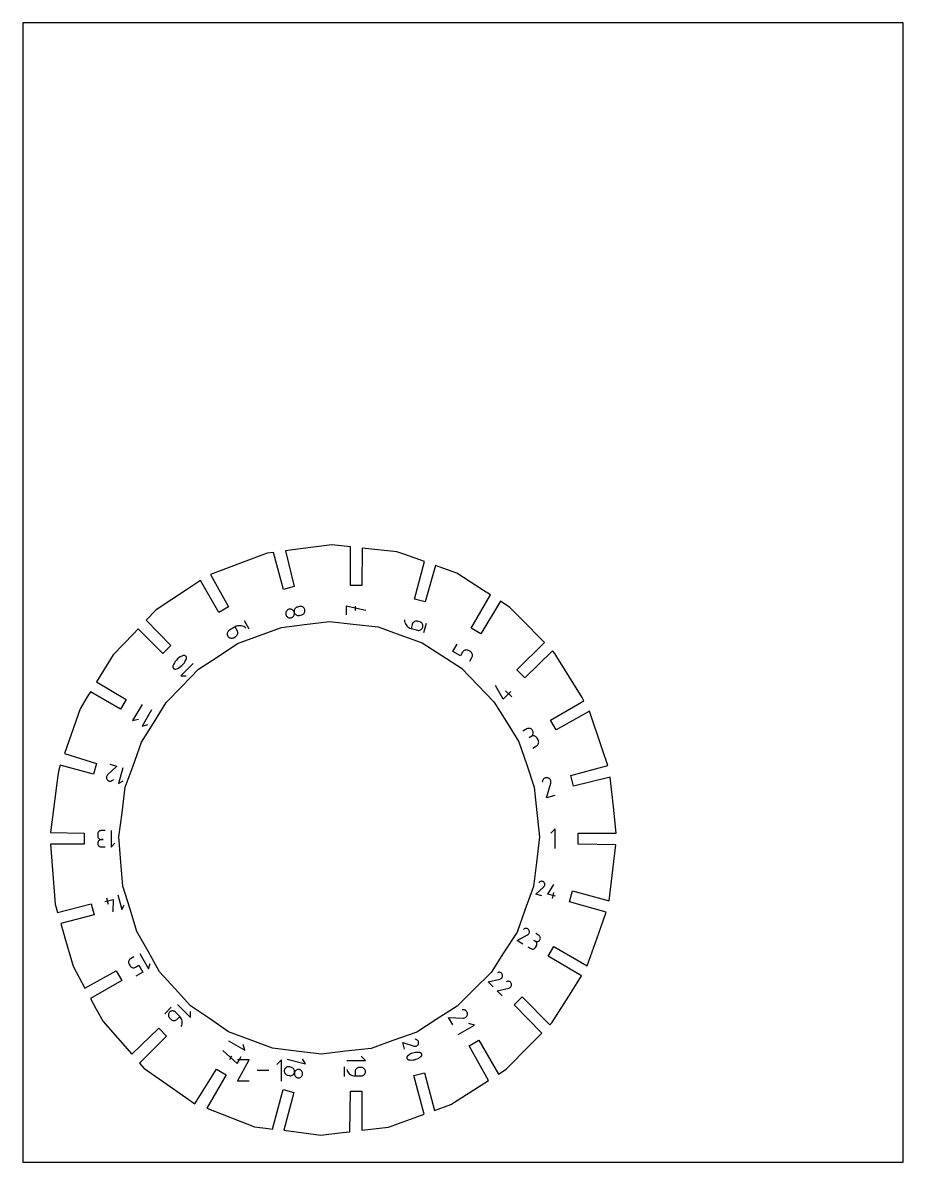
# Model space of a CAD drawing. Extents: x 0 to 216, y 0 to 279.
import ezdxf

# ---------------------------------------------------------------- set-up
doc = ezdxf.new("R2010")
doc.units = 0

msp = doc.modelspace()

# ---------------------------------------------------------------- linework, layer by layer
at = {"layer": 'annotation', "color": 1}
for p, q in [((64.493467, 134.654263), (64.492212, 134.467351)), ((64.492212, 134.467351), (64.525126, 134.278032)), ((64.526727, 134.835052), (64.493467, 134.654263)), ((64.525126, 134.278032), (64.525126, 134.278032)), ((64.525126, 134.278032), (64.591282, 134.09762)), ((64.589833, 135.006001), (64.526727, 134.835052)), ((64.680622, 135.163395), (64.589833, 135.006001)), ((64.796932, 135.303518), (64.680622, 135.163395)), ((64.936602, 135.422652), (64.796932, 135.303518)), ((65.097471, 135.517083), (64.936602, 135.422652)), ((65.277376, 135.583095), (65.097471, 135.517083)), ((65.467052, 135.616102), (65.277376, 135.583095)), ((65.277376, 135.583095), (65.277376, 135.583095)), ((65.654264, 135.614913), (65.467052, 135.616102)), ((65.835304, 135.581679), (65.654264, 135.614913)), ((66.006464, 135.518551), (65.835304, 135.581679)), ((66.164036, 135.42768), (66.006464, 135.518551)), ((66.304312, 135.311216), (66.164036, 135.42768)), ((66.423584, 135.171311), (66.304312, 135.311216)), ((66.518143, 135.010116), (66.423584, 135.171311)), ((66.584282, 134.829781), (66.518143, 135.010116)), ((66.519288, 134.101863), (66.582538, 134.272861)), ((66.552617, 135.206011), (66.551362, 135.019099)), ((66.551362, 135.019099), (66.584282, 134.829781)), ((66.585915, 135.38681), (66.552617, 135.206011)), ((66.582538, 134.272861), (66.615878, 134.453658)), ((66.584282, 134.829781), (66.584282, 134.829781)), ((66.584282, 134.829781), (66.650441, 134.64937)), ((66.617171, 134.640537), (66.584282, 134.829781)), ((66.584282, 134.829781), (66.584282, 134.829781)), ((66.649123, 135.557786), (66.585915, 135.38681)), ((66.615878, 134.453658), (66.617171, 134.640537)), ((66.740107, 135.715233), (66.649123, 135.557786)), ((66.650441, 134.64937), (66.745008, 134.488133)), ((66.856734, 135.85544), (66.740107, 135.715233)), ((66.745008, 134.488133), (66.864275, 134.348214)), ((66.996872, 135.9747), (66.856734, 135.85544)), ((66.864275, 134.348214), (67.004534, 134.231756)), ((67.158388, 136.069305), (66.996872, 135.9747)), ((67.004534, 134.231756), (67.162075, 134.140902)), ((67.339148, 136.135545), (67.158388, 136.069305)), ((67.162075, 134.140902), (67.333191, 134.077795)), ((67.852047, 136.272976), (67.339148, 136.135545)), ((67.339148, 136.135545), (67.339148, 136.135545)), ((68.041623, 136.305957), (67.852047, 136.272976)), ((67.890897, 134.076389), (68.403796, 134.21382)), ((68.228568, 136.304696), (68.041623, 136.305957)), ((68.409222, 136.271358), (68.228568, 136.304696)), ((68.403796, 134.21382), (68.584464, 134.280046)), ((68.403796, 134.21382), (68.403796, 134.21382)), ((68.579923, 136.208107), (68.409222, 136.271358)), ((68.737013, 136.117106), (68.579923, 136.208107)), ((68.584464, 134.280046), (68.745733, 134.37461)), ((68.87683, 136.00052), (68.737013, 136.117106)), ((68.745733, 134.37461), (68.885515, 134.493808)), ((68.995715, 135.860511), (68.87683, 136.00052)), ((68.885515, 134.493808), (69.001721, 134.633936)), ((69.090007, 135.699244), (68.995715, 135.860511)), ((69.001721, 134.633936), (69.092264, 134.79129)), ((69.156046, 135.518883), (69.090007, 135.699244)), ((69.092264, 134.79129), (69.155056, 134.962165)), ((69.155056, 134.962165), (69.188009, 135.142859)), ((69.189035, 135.329666), (69.156046, 135.518883)), ((69.156046, 135.518883), (69.156046, 135.518883)), ((69.188009, 135.142859), (69.189035, 135.329666)), ((84.129316, 135.298772), (79.329316, 136.365874)), ((79.329316, 136.365874), (79.329316, 134.23137)), ((81.46683, 136.365874), (81.46683, 135.298772)), ((52.337895, 131.412437), (52.045823, 131.271059)), ((52.641723, 131.508327), (52.337895, 131.412437)), ((52.952474, 131.559277), (52.641723, 131.508327)), ((53.265312, 131.565835), (52.952474, 131.559277)), ((53.575406, 131.52855), (53.265312, 131.565835)), ((53.877921, 131.447968), (53.575406, 131.52855)), ((54.168024, 131.324637), (53.877921, 131.447968)), ((54.440881, 131.159107), (54.168024, 131.324637)), ((55.544124, 130.675413), (54.344124, 132.753874)), ((64.591282, 134.09762), (64.685824, 133.936376)), ((64.685824, 133.936376), (64.805023, 133.796439)), ((64.805023, 133.796439), (64.945149, 133.679945)), ((64.945149, 133.679945), (65.102471, 133.589033)), ((65.102471, 133.589033), (65.27326, 133.525838)), ((65.27326, 133.525838), (65.453785, 133.4925)), ((65.453785, 133.4925), (65.640317, 133.491154)), ((65.640317, 133.491154), (65.829125, 133.523939)), ((65.829125, 133.523939), (66.009893, 133.590192)), ((65.829125, 133.523939), (65.829125, 133.523939)), ((66.009893, 133.590192), (66.171429, 133.684828)), ((66.171429, 133.684828), (66.311597, 133.804129)), ((66.311597, 133.804129), (66.428262, 133.94438)), ((66.428262, 133.94438), (66.519288, 134.101863)), ((67.333191, 134.077795), (67.514172, 134.044579)), ((67.514172, 134.044579), (67.70131, 134.043396)), ((67.70131, 134.043396), (67.890897, 134.076389)), ((93.590632, 132.960976), (93.590632, 132.960976)), ((93.590632, 132.960976), (93.622341, 132.636411)), ((93.622341, 132.636411), (93.698969, 132.325868)), ((93.698969, 132.325868), (93.817527, 132.033124)), ((93.817527, 132.033124), (93.975022, 131.761957)), ((93.975022, 131.761957), (94.168465, 131.516144)), ((94.168465, 131.516144), (94.394865, 131.299462)), ((95.517293, 131.891683), (95.241903, 130.861976)), ((95.58335, 132.072458), (95.517293, 131.891683)), ((95.677621, 132.233973), (95.58335, 132.072458)), ((95.796455, 132.374097), (95.677621, 132.233973)), ((95.936205, 132.490702), (95.796455, 132.374097)), ((96.09322, 132.581657), (95.936205, 132.490702)), ((96.26385, 132.644833), (96.09322, 132.581657)), ((96.444446, 132.6781), (96.26385, 132.644833)), ((96.631358, 132.679328), (96.444446, 132.6781)), ((96.820937, 132.646389), (96.631358, 132.679328)), ((97.333901, 132.509199), (96.820937, 132.646389)), ((96.820937, 132.646389), (96.820937, 132.646389)), ((97.514702, 132.443082), (97.333901, 132.509199)), ((97.676288, 132.348649), (97.514702, 132.443082)), ((97.816516, 132.22958), (97.676288, 132.348649)), ((97.933242, 132.089552), (97.816516, 132.22958)), ((98.024326, 131.932244), (97.933242, 132.089552)), ((98.087624, 131.761335), (98.024326, 131.932244)), ((98.120994, 131.580504), (98.087624, 131.761335)), ((98.089381, 131.203791), (98.122294, 131.39343)), ((98.122294, 131.39343), (98.120994, 131.580504)), ((98.359127, 129.890096), (98.979203, 132.20861)), ((50.142109, 129.734335), (50.125246, 129.552835)), ((50.125246, 129.552835), (50.139867, 129.369516)), ((50.139867, 129.369516), (50.187091, 129.188488)), ((50.189335, 129.909904), (50.142109, 129.734335)), ((50.187091, 129.188488), (50.268038, 129.013862)), ((50.265806, 130.075431), (50.189335, 129.909904)), ((50.370401, 130.226806), (50.265806, 130.075431)), ((50.268038, 129.013862), (50.268038, 129.013862)), ((50.268038, 129.013862), (50.378597, 128.85679)), ((50.502001, 130.359919), (50.370401, 130.226806)), ((50.378597, 128.85679), (50.511655, 128.725561)), ((50.659487, 130.470657), (50.502001, 130.359919)), ((50.511655, 128.725561), (50.663072, 128.621293)), ((52.045823, 131.271059), (50.659487, 130.470657)), ((50.659487, 130.470657), (50.659487, 130.470657)), ((50.663072, 128.621293), (50.828712, 128.545104)), ((50.828712, 128.545104), (51.004434, 128.498111)), ((51.369574, 128.496189), (51.550714, 128.543494)), ((51.550714, 128.543494), (51.725384, 128.624469)), ((51.725384, 128.624469), (52.187583, 128.891319)), ((52.578771, 130.347964), (52.045823, 131.271059)), ((52.187583, 128.891319), (52.345035, 129.002096)), ((52.187583, 128.891319), (52.187583, 128.891319)), ((52.345035, 129.002096), (52.476549, 129.135301)), ((52.476549, 129.135301), (52.581029, 129.286796)), ((52.659529, 130.173686), (52.578771, 130.347964)), ((52.581029, 129.286796), (52.657378, 129.452439)), ((52.657378, 129.452439), (52.7045, 129.62809)), ((52.706672, 129.992855), (52.659529, 130.173686)), ((52.7045, 129.62809), (52.721296, 129.809609)), ((52.721296, 129.809609), (52.706672, 129.992855)), ((54.69166, 130.951924), (54.440881, 131.159107)), ((54.69166, 130.951924), (54.69166, 130.951924)), ((94.394865, 131.299462), (94.651232, 131.115688)), ((94.651232, 131.115688), (94.934575, 130.9686)), ((94.934575, 130.9686), (95.241903, 130.861976)), ((95.241903, 130.861976), (96.78312, 130.449784)), ((96.78312, 130.449784), (96.78312, 130.449784)), ((96.78312, 130.449784), (96.972801, 130.416869)), ((96.972801, 130.416869), (97.159986, 130.418153)), ((97.159986, 130.418153), (97.340972, 130.451483)), ((97.340972, 130.451483), (97.512057, 130.514704)), ((97.512057, 130.514704), (97.669538, 130.605662)), ((97.669538, 130.605662), (97.809713, 130.722204)), ((97.809713, 130.722204), (97.92888, 130.862175)), ((97.92888, 130.862175), (98.023337, 131.023422)), ((98.023337, 131.023422), (98.089381, 131.203791)), ((98.089381, 131.203791), (98.089381, 131.203791)), ((51.004434, 128.498111), (51.186101, 128.481434)), ((51.186101, 128.481434), (51.369574, 128.496189)), ((105.460306, 125.224608), (106.526203, 127.070797)), ((37.653667, 123.112505), (37.393452, 122.794141)), ((37.94401, 123.402848), (37.653667, 123.112505)), ((38.262248, 123.662936), (37.94401, 123.402848)), ((38.606147, 123.890537), (38.262248, 123.662936)), ((38.973475, 124.083418), (38.606147, 123.890537)), ((39.361999, 124.239344), (38.973475, 124.083418)), ((39.465462, 124.26485), (39.361999, 124.239344)), ((39.361999, 124.239344), (39.361999, 124.239344)), ((39.569039, 124.271282), (39.465462, 124.26485)), ((39.670571, 124.259737), (39.569039, 124.271282)), ((39.767901, 124.23131), (39.670571, 124.259737)), ((39.766327, 122.728773), (39.960049, 123.096101)), ((39.858869, 124.187097), (39.767901, 124.23131)), ((39.941317, 124.128193), (39.858869, 124.187097)), ((40.013088, 124.055694), (39.941317, 124.128193)), ((39.960049, 123.096101), (40.117097, 123.484625)), ((40.072022, 123.970695), (40.013088, 124.055694)), ((40.115961, 123.874292), (40.072022, 123.970695)), ((40.115961, 123.874292), (40.115961, 123.874292)), ((40.129035, 123.831301), (40.115961, 123.874292)), ((40.117097, 123.484625), (40.129831, 123.52683)), ((40.117097, 123.484625), (40.117097, 123.484625)), ((40.138849, 123.787885), (40.129035, 123.831301)), ((40.129831, 123.52683), (40.139371, 123.569657)), ((40.145415, 123.744192), (40.138849, 123.787885)), ((40.139371, 123.569657), (40.145709, 123.612957)), ((40.14874, 123.700374), (40.145415, 123.744192)), ((40.145709, 123.612957), (40.148835, 123.656579)), ((40.148835, 123.656579), (40.14874, 123.700374)), ((107.311447, 124.155851), (105.460306, 125.224608)), ((107.844396, 125.078946), (107.311447, 124.155851)), ((107.954905, 125.236138), (107.844396, 125.078946)), ((108.087744, 125.367541), (107.954905, 125.236138)), ((108.238821, 125.472021), (108.087744, 125.367541)), ((108.404044, 125.548439), (108.238821, 125.472021)), ((108.579322, 125.595659), (108.404044, 125.548439)), ((108.760561, 125.612547), (108.579322, 125.595659)), ((108.943671, 125.597964), (108.760561, 125.612547)), ((109.12456, 125.550775), (108.943671, 125.597964)), ((109.299135, 125.469844), (109.12456, 125.550775)), ((109.758988, 125.204348), (109.299135, 125.469844)), ((109.299135, 125.469844), (109.299135, 125.469844)), ((109.617228, 122.824608), (110.150176, 123.747703)), ((109.91644, 125.093571), (109.758988, 125.204348)), ((110.047954, 124.960366), (109.91644, 125.093571)), ((110.152434, 124.808871), (110.047954, 124.960366)), ((110.150176, 123.747703), (110.230934, 123.921981)), ((110.150176, 123.747703), (110.150176, 123.747703)), ((110.228783, 124.643228), (110.152434, 124.808871)), ((110.275905, 124.467577), (110.228783, 124.643228)), ((110.230934, 123.921981), (110.278077, 124.102812)), ((110.292701, 124.286058), (110.275905, 124.467577)), ((110.278077, 124.102812), (110.292701, 124.286058)), ((36.787268, 121.564262), (36.784104, 121.52041)), ((36.784104, 121.52041), (36.784136, 121.476556)), ((36.784136, 121.476556), (36.787367, 121.432957)), ((36.793626, 121.607857), (36.787268, 121.564262)), ((36.787367, 121.432957), (36.7938, 121.389867)), ((36.803174, 121.65094), (36.793626, 121.607857)), ((36.7938, 121.389867), (36.803439, 121.347542)), ((36.815908, 121.693254), (36.803174, 121.65094)), ((36.803439, 121.347542), (36.816287, 121.306237)), ((36.97234, 122.082282), (36.815908, 121.693254)), ((36.815908, 121.693254), (36.815908, 121.693254)), ((36.816287, 121.306237), (36.816287, 121.306237)), ((36.816287, 121.306237), (36.860215, 121.208709)), ((36.860215, 121.208709), (36.919125, 121.122843)), ((36.919125, 121.122843), (36.990875, 121.049713)), ((37.165599, 122.449989), (36.97234, 122.082282)), ((36.990875, 121.049713), (37.073321, 120.990394)), ((37.073321, 120.990394), (37.164322, 120.945959)), ((37.164322, 120.945959), (37.261733, 120.917482)), ((37.393452, 122.794141), (37.165599, 122.449989)), ((37.261733, 120.917482), (37.363413, 120.906036)), ((37.363413, 120.906036), (37.467218, 120.912696)), ((37.467218, 120.912696), (37.571007, 120.938534)), ((37.571007, 120.938534), (37.958913, 121.094966)), ((37.571007, 120.938534), (37.571007, 120.938534)), ((37.958913, 121.094966), (38.325779, 121.288225)), ((38.325779, 121.288225), (38.669369, 121.516078)), ((38.669369, 121.516078), (38.987453, 121.776293)), ((41.772887, 122.297017), (38.753629, 119.277759)), ((38.987453, 121.776293), (39.277796, 122.066636)), ((39.277796, 122.066636), (39.538165, 122.384873)), ((39.538165, 122.384873), (39.766327, 122.728773)), ((38.753629, 119.277759), (40.096257, 119.277948)), ((117.812278, 113.519287), (115.925359, 116.911484)), ((119.696855, 115.403865), (117.812278, 113.519287)), ((119.886505, 114.084405), (118.379098, 115.591812)), ((29.234217, 112.274361), (26.943604, 108.306903)), ((31.60403, 110.906149), (29.313417, 106.93869)), ((26.943604, 108.306903), (28.334997, 108.679936)), ((29.313417, 106.93869), (30.70481, 107.311723)), ((123.576513, 106.246671), (122.653419, 105.713722)), ((123.751138, 106.327621), (123.576513, 106.246671)), ((123.932151, 106.37487), (123.751138, 106.327621)), ((124.115431, 106.389559), (123.932151, 106.37487)), ((124.296854, 106.372829), (124.115431, 106.389559)), ((124.472297, 106.32582), (124.296854, 106.372829)), ((124.637637, 106.249675), (124.472297, 106.32582)), ((124.78875, 106.145534), (124.637637, 106.249675)), ((124.642411, 104.400482), (124.180212, 104.133632)), ((124.180212, 104.133632), (124.642411, 104.400482)), ((124.642411, 104.400482), (124.799826, 104.51124)), ((124.817035, 104.481433), (124.642411, 104.400482)), ((124.642411, 104.400482), (124.642411, 104.400482)), ((124.921513, 106.014538), (124.78875, 106.145534)), ((124.799826, 104.51124), (124.931237, 104.644403)), ((124.998049, 104.528682), (124.817035, 104.481433)), ((125.031804, 105.857829), (124.921513, 106.014538)), ((124.931237, 104.644403), (125.035559, 104.795851)), ((125.181329, 104.54337), (124.998049, 104.528682)), ((125.112821, 105.683183), (125.031804, 105.857829)), ((125.031804, 105.857829), (125.031804, 105.857829)), ((125.035559, 104.795851), (125.111705, 104.961465)), ((125.111705, 104.961465), (125.15859, 105.137126)), ((125.160234, 105.502105), (125.112821, 105.683183)), ((125.15859, 105.137126), (125.175129, 105.318712)), ((125.175129, 105.318712), (125.160234, 105.502105)), ((125.362752, 104.52664), (125.181329, 104.54337)), ((125.538195, 104.479632), (125.362752, 104.52664)), ((125.703534, 104.403487), (125.538195, 104.479632)), ((125.854647, 104.299346), (125.703534, 104.403487)), ((125.987411, 104.16835), (125.854647, 104.299346)), ((126.097701, 104.01164), (125.987411, 104.16835)), ((126.364552, 103.549441), (126.097701, 104.01164)), ((126.097701, 104.01164), (126.097701, 104.01164)), ((126.445161, 103.375503), (126.364552, 103.549441)), ((125.050559, 101.561753), (125.973654, 102.094702)), ((125.973654, 102.094702), (126.131076, 102.205447)), ((125.973654, 102.094702), (125.973654, 102.094702)), ((126.131076, 102.205447), (126.262514, 102.338563)), ((126.262514, 102.338563), (126.366891, 102.489916)), ((126.366891, 102.489916), (126.44313, 102.65537)), ((126.44313, 102.65537), (126.490153, 102.830791)), ((126.492246, 103.194992), (126.445161, 103.375503)), ((126.490153, 102.830791), (126.506884, 103.012043)), ((126.506884, 103.012043), (126.492246, 103.194992)), ((23.086082, 97.108546), (20.812969, 94.977473)), ((21.367448, 97.569053), (23.086082, 97.108546)), ((24.53739, 96.719636), (23.500501, 92.849917)), ((20.533285, 94.404616), (20.533201, 94.252866)), ((20.533201, 94.252866), (20.558781, 94.102855)), ((20.559089, 94.554556), (20.533285, 94.404616)), ((20.558781, 94.102855), (20.609971, 93.958133)), ((20.610669, 94.699138), (20.559089, 94.554556)), ((20.609971, 93.958133), (20.686716, 93.82225)), ((20.688078, 94.834813), (20.610669, 94.699138)), ((20.686716, 93.82225), (20.78896, 93.698753)), ((20.791373, 94.95803), (20.688078, 94.834813)), ((20.78896, 93.698753), (20.78896, 93.698753)), ((20.78896, 93.698753), (20.912818, 93.596285)), ((20.793806, 94.960666), (20.791373, 94.95803)), ((20.791373, 94.95803), (20.791373, 94.95803)), ((20.796191, 94.963145), (20.793806, 94.960666)), ((20.798543, 94.965482), (20.796191, 94.963145)), ((20.800882, 94.967694), (20.798543, 94.965482)), ((20.803224, 94.969799), (20.800882, 94.967694)), ((20.805586, 94.971812), (20.803224, 94.969799)), ((20.807986, 94.973751), (20.805586, 94.971812)), ((20.810442, 94.975632), (20.807986, 94.973751)), ((20.812969, 94.977473), (20.810442, 94.975632)), ((20.812969, 94.977473), (20.812969, 94.977473)), ((20.912818, 93.596285), (21.048874, 93.519405)), ((21.048874, 93.519405), (21.193633, 93.468141)), ((21.193633, 93.468141), (21.343599, 93.44252)), ((21.343599, 93.44252), (21.495277, 93.442567)), ((21.495277, 93.442567), (21.645173, 93.46831)), ((21.645173, 93.46831), (21.789791, 93.519775)), ((21.789791, 93.519775), (21.925635, 93.596989)), ((21.925635, 93.596989), (22.049212, 93.699979)), ((22.049212, 93.699979), (22.220059, 93.88621)), ((23.500501, 92.849917), (24.591368, 93.479934)), ((127.435456, 93.500346), (127.369747, 93.204762)), ((127.501983, 93.681241), (127.435456, 93.500346)), ((127.596681, 93.84274), (127.501983, 93.681241)), ((127.715907, 93.982777), (127.596681, 93.84274)), ((127.85602, 94.099285), (127.715907, 93.982777)), ((128.013375, 94.1902), (127.85602, 94.099285)), ((128.184331, 94.253454), (128.013375, 94.1902)), ((128.365245, 94.286982), (128.184331, 94.253454)), ((128.552475, 94.288718), (128.365245, 94.286982)), ((128.401544, 89.342412), (129.483504, 92.915393)), ((128.742377, 94.256595), (128.552475, 94.288718)), ((128.92245, 94.189704), (128.742377, 94.256595)), ((128.742377, 94.256595), (128.742377, 94.256595)), ((129.083485, 94.094684), (128.92245, 94.189704)), ((129.223299, 93.975185), (129.083485, 94.094684)), ((129.339708, 93.834856), (129.223299, 93.975185)), ((129.430529, 93.677347), (129.339708, 93.834856)), ((129.493578, 93.506308), (129.430529, 93.677347)), ((129.483504, 92.915393), (129.485024, 92.918817)), ((129.483504, 92.915393), (129.483504, 92.915393)), ((129.485024, 92.918817), (129.486445, 92.92224)), ((129.486445, 92.92224), (129.487774, 92.92569)), ((129.487774, 92.92569), (129.489019, 92.929194)), ((129.489019, 92.929194), (129.490188, 92.93278)), ((129.490188, 92.93278), (129.491289, 92.936477)), ((129.491289, 92.936477), (129.492331, 92.940311)), ((129.492331, 92.940311), (129.49332, 92.944311)), ((129.49332, 92.944311), (129.494265, 92.948505)), ((129.526673, 93.325388), (129.493578, 93.506308)), ((129.494265, 92.948505), (129.52763, 93.138237)), ((129.494265, 92.948505), (129.494265, 92.948505)), ((129.52763, 93.138237), (129.526673, 93.325388)), ((130.4607, 89.894161), (128.401544, 89.342412)), ((18.583213, 81.031467), (18.49425, 80.905698)), ((18.691912, 81.140143), (18.583213, 81.031467)), ((18.817807, 81.229151), (18.691912, 81.140143)), ((18.958358, 81.295917), (18.817807, 81.229151)), ((19.111027, 81.337864), (18.958358, 81.295917)), ((19.273274, 81.352418), (19.111027, 81.337864)), ((20.175386, 81.352418), (19.273274, 81.352418)), ((19.273274, 81.352418), (19.273274, 81.352418)), ((21.698671, 81.352546), (21.698671, 77.290112)), ((130.575339, 81.721329), (129.508237, 80.653927)), ((130.575339, 76.921329), (130.575339, 81.721329)), ((18.385685, 80.61318), (18.371162, 80.45158)), ((18.371162, 80.45158), (18.371162, 79.999887)), ((18.371162, 79.999887), (18.371162, 79.999887)), ((18.371162, 79.999887), (18.385685, 79.838355)), ((18.385685, 78.357954), (18.371162, 78.195664)), ((18.427561, 80.765411), (18.385685, 80.61318)), ((18.385685, 79.838355), (18.427561, 79.68616)), ((18.427561, 78.51074), (18.385685, 78.357954)), ((18.49425, 80.905698), (18.427561, 80.765411)), ((18.427561, 79.68616), (18.49425, 79.545883)), ((18.49425, 78.651461), (18.427561, 78.51074)), ((18.49425, 79.545883), (18.583213, 79.420105)), ((18.583213, 78.777557), (18.49425, 78.651461)), ((18.583213, 79.420105), (18.691912, 79.311408)), ((18.691912, 78.886467), (18.583213, 78.777557)), ((18.691912, 79.311408), (18.817807, 79.222373)), ((18.817807, 78.975631), (18.691912, 78.886467)), ((18.817807, 79.222373), (18.958358, 79.155581)), ((18.958358, 79.04249), (18.817807, 78.975631)), ((18.958358, 79.155581), (19.111027, 79.113612)), ((19.111027, 79.084483), (18.958358, 79.04249)), ((19.111027, 79.113612), (19.273274, 79.099049)), ((19.273274, 79.099049), (19.111027, 79.084483)), ((19.273274, 79.099049), (19.724967, 79.099049)), ((19.724967, 79.099049), (19.273274, 79.099049)), ((19.273274, 79.099049), (19.273274, 79.099049)), ((18.371162, 78.195664), (18.371162, 78.195664)), ((18.371162, 78.195664), (18.385685, 78.034131)), ((18.385685, 78.034131), (18.427561, 77.881936)), ((18.427561, 77.881936), (18.49425, 77.741659)), ((18.49425, 77.741659), (18.583213, 77.615881)), ((18.583213, 77.615881), (18.691912, 77.507184)), ((18.691912, 77.507184), (18.817807, 77.418149)), ((18.817807, 77.418149), (18.958358, 77.351357)), ((18.958358, 77.351357), (19.111027, 77.309388)), ((19.111027, 77.309388), (19.273274, 77.294825)), ((19.273274, 77.294825), (20.175386, 77.294825)), ((21.698671, 77.290112), (22.601802, 78.193498)), ((125.812229, 65.714653), (127.779403, 67.558905)), ((126.709547, 68.66446), (126.561694, 68.503294)), ((126.816491, 68.753588), (126.709547, 68.66446)), ((126.934053, 68.82041), (126.816491, 68.753588)), ((127.059206, 68.864949), (126.934053, 68.82041)), ((127.188928, 68.887227), (127.059206, 68.864949)), ((127.320191, 68.887268), (127.188928, 68.887227)), ((127.449974, 68.865095), (127.320191, 68.887268)), ((127.575249, 68.820731), (127.449974, 68.865095)), ((127.692993, 68.754198), (127.575249, 68.820731)), ((127.800181, 68.665521), (127.692993, 68.754198)), ((127.779403, 67.558905), (127.781591, 67.560497)), ((127.779403, 67.558905), (127.779403, 67.558905)), ((127.781591, 67.560497), (127.783716, 67.562125)), ((127.783716, 67.562125), (127.785793, 67.563803)), ((127.785793, 67.563803), (127.787837, 67.565546)), ((127.787837, 67.565546), (127.789864, 67.567367)), ((127.789864, 67.567367), (127.791888, 67.569282)), ((127.791888, 67.569282), (127.793924, 67.571304)), ((127.793924, 67.571304), (127.795987, 67.573449)), ((127.795987, 67.573449), (127.798093, 67.575731)), ((127.798093, 67.575731), (127.887485, 67.682364)), ((127.798093, 67.575731), (127.798093, 67.575731)), ((127.888664, 68.558646), (127.800181, 68.665521)), ((127.800181, 68.665521), (127.800181, 68.665521)), ((127.887485, 67.682364), (127.954476, 67.799778)), ((127.95508, 68.441051), (127.888664, 68.558646)), ((127.954476, 67.799778), (127.999114, 67.924901)), ((127.99938, 68.315807), (127.95508, 68.441051)), ((127.999114, 67.924901), (128.021445, 68.054661)), ((128.021518, 68.185987), (127.99938, 68.315807)), ((128.021445, 68.054661), (128.021518, 68.185987)), ((128.755136, 65.724087), (130.195592, 68.129496)), ((20.126751, 63.893348), (22.138574, 64.432414)), ((20.513964, 64.860435), (20.945144, 63.25125)), ((22.138574, 64.432414), (22.090139, 61.39935)), ((23.281357, 65.601956), (24.252212, 61.978675)), ((127.299552, 65.316126), (125.812229, 65.714653)), ((130.614606, 65.225844), (128.755136, 65.724087)), ((129.857738, 64.630691), (130.256265, 66.118014)), ((24.252212, 61.978675), (24.841819, 63.000238)), ((122.977488, 57.206435), (122.775982, 57.078225)), ((123.115484, 57.270221), (122.977488, 57.206435)), ((123.258374, 57.307478), (123.115484, 57.270221)), ((123.402974, 57.319085), (123.258374, 57.307478)), ((123.546101, 57.305921), (123.402974, 57.319085)), ((123.68457, 57.268864), (123.546101, 57.305921)), ((123.815197, 57.208795), (123.68457, 57.268864)), ((123.934799, 57.126593), (123.815197, 57.208795)), ((124.040192, 57.023136), (123.934799, 57.126593)), ((123.942406, 55.837594), (124.046254, 55.942508)), ((124.128191, 56.899305), (124.040192, 57.023136)), ((124.046254, 55.942508), (124.128701, 56.061872)), ((124.191316, 56.761564), (124.128191, 56.899305)), ((124.128191, 56.899305), (124.128191, 56.899305)), ((124.128701, 56.061872), (124.18893, 56.192431)), ((124.18893, 56.192431), (124.226125, 56.330934)), ((124.228135, 56.618753), (124.191316, 56.761564)), ((124.226125, 56.330934), (124.239465, 56.474125)), ((124.239465, 56.474125), (124.228135, 56.618753)), ((126.502207, 55.652484), (125.77411, 56.072851)), ((121.197282, 54.348585), (123.793508, 55.737916)), ((122.653476, 53.507851), (121.197282, 54.348585)), ((123.793508, 55.737916), (123.796265, 55.738978)), ((123.793508, 55.737916), (123.793508, 55.737916)), ((123.796265, 55.738978), (123.798967, 55.740095)), ((123.798967, 55.740095), (123.801632, 55.741278)), ((123.801632, 55.741278), (123.804281, 55.742538)), ((123.804281, 55.742538), (123.806933, 55.743886)), ((123.806933, 55.743886), (123.809609, 55.745333)), ((123.809609, 55.745333), (123.812328, 55.746891)), ((123.812328, 55.746891), (123.815111, 55.74857)), ((123.815111, 55.74857), (123.817977, 55.750382)), ((123.817977, 55.750382), (123.942406, 55.837594)), ((123.817977, 55.750382), (123.817977, 55.750382)), ((125.661473, 54.19629), (125.296911, 54.40677)), ((125.296911, 54.40677), (125.661473, 54.19629)), ((125.785637, 54.108932), (125.661473, 54.19629)), ((125.661473, 54.19629), (125.661473, 54.19629)), ((125.661473, 54.19629), (125.799211, 54.132443)), ((125.8893, 54.003919), (125.785637, 54.108932)), ((125.799211, 54.132443), (125.941998, 54.095194)), ((125.971616, 53.884516), (125.8893, 54.003919)), ((125.941998, 54.095194), (126.086593, 54.083662)), ((125.969797, 53.048854), (126.033347, 53.185994)), ((126.031737, 53.753991), (125.971616, 53.884516)), ((126.068817, 53.61561), (126.031737, 53.753991)), ((126.033347, 53.185994), (126.070469, 53.328345)), ((126.08201, 53.472639), (126.068817, 53.61561)), ((126.070469, 53.328345), (126.08201, 53.472639)), ((126.086593, 54.083662), (126.229752, 54.096962)), ((126.229752, 54.096962), (126.368233, 54.134212)), ((126.368233, 54.134212), (126.498794, 54.194529)), ((126.498794, 54.194529), (126.618192, 54.277029)), ((126.626371, 55.565126), (126.502207, 55.652484)), ((126.618192, 54.277029), (126.723185, 54.38083)), ((126.730034, 55.460113), (126.626371, 55.565126)), ((126.723185, 54.38083), (126.810531, 54.505048)), ((126.81235, 55.34071), (126.730034, 55.460113)), ((126.810531, 54.505048), (126.874081, 54.642189)), ((126.810531, 54.505048), (126.810531, 54.505048)), ((126.872471, 55.210185), (126.81235, 55.34071)), ((126.909551, 55.071804), (126.872471, 55.210185)), ((126.874081, 54.642189), (126.911203, 54.784539)), ((126.922744, 54.928833), (126.909551, 55.071804)), ((126.911203, 54.784539), (126.922744, 54.928833)), ((27.257092, 50.390885), (26.417994, 49.906431)), ((28.673972, 51.208921), (30.855584, 47.430257)), ((123.883349, 52.797956), (124.611446, 52.377589)), ((124.611446, 52.377589), (124.611446, 52.377589)), ((124.611446, 52.377589), (124.749178, 52.313732)), ((124.749178, 52.313732), (124.891944, 52.276447)), ((124.891944, 52.276447), (125.036495, 52.26484)), ((125.036495, 52.26484), (125.179581, 52.278014)), ((125.179581, 52.278014), (125.317953, 52.315075)), ((125.317953, 52.315075), (125.448362, 52.375128)), ((125.448362, 52.375128), (125.567558, 52.457279)), ((125.567558, 52.457279), (125.672293, 52.560631)), ((125.672293, 52.560631), (125.759317, 52.684291)), ((125.759317, 52.684291), (125.969797, 53.048854)), ((125.969797, 53.048854), (125.969797, 53.048854)), ((25.949095, 49.237182), (25.933913, 49.072083)), ((25.933913, 49.072083), (25.947307, 48.905337)), ((25.947307, 48.905337), (25.990296, 48.740701)), ((25.991834, 49.396875), (25.949095, 49.237182)), ((25.990296, 48.740701), (26.063897, 48.581933)), ((26.061112, 49.547405), (25.991834, 49.396875)), ((26.15591, 49.685012), (26.061112, 49.547405)), ((26.063897, 48.581933), (26.305235, 48.163925)), ((26.275211, 49.805941), (26.15591, 49.685012)), ((26.417994, 49.906431), (26.275211, 49.805941)), ((26.305235, 48.163925), (26.305235, 48.163925)), ((26.305235, 48.163925), (26.405881, 48.020869)), ((26.405881, 48.020869), (26.526833, 47.901506)), ((26.417994, 49.906431), (26.417994, 49.906431)), ((26.526833, 47.901506), (26.664353, 47.806802)), ((26.664353, 47.806802), (26.814704, 47.737723)), ((26.814704, 47.737723), (26.974148, 47.695232)), ((26.974148, 47.695232), (27.138947, 47.680296)), ((27.138947, 47.680296), (27.305364, 47.693879)), ((27.305364, 47.693879), (27.469661, 47.736947)), ((27.469661, 47.736947), (27.628101, 47.810465)), ((27.628101, 47.810465), (28.467198, 48.294918)), ((28.467198, 48.294918), (29.438704, 46.612221)), ((30.855584, 47.430257), (31.210492, 48.75554)), ((29.438704, 46.612221), (27.760509, 45.643315)), ((114.135619, 44.22881), (117.01265, 44.901112)), ((116.603138, 46.536298), (116.374545, 46.464368)), ((116.753447, 46.562282), (116.603138, 46.536298)), ((116.90161, 46.561284), (116.753447, 46.562282)), ((117.044769, 46.534981), (116.90161, 46.561284)), ((117.01265, 44.901112), (117.015599, 44.901424)), ((117.01265, 44.901112), (117.01265, 44.901112)), ((117.015599, 44.901424), (117.018507, 44.901805)), ((117.018507, 44.901805), (117.021397, 44.90226)), ((117.021397, 44.90226), (117.024292, 44.902793)), ((117.024292, 44.902793), (117.027212, 44.903411)), ((117.027212, 44.903411), (117.030182, 44.904119)), ((117.030182, 44.904119), (117.033222, 44.904922)), ((117.033222, 44.904922), (117.036355, 44.905827)), ((117.036355, 44.905827), (117.039603, 44.906839)), ((117.039603, 44.906839), (117.182847, 44.95905)), ((117.039603, 44.906839), (117.039603, 44.906839)), ((117.180067, 46.485053), (117.044769, 46.534981)), ((117.304646, 46.413179), (117.180067, 46.485053)), ((117.182847, 44.95905), (117.31074, 45.033763)), ((117.415649, 46.321038), (117.304646, 46.413179)), ((117.31074, 45.033763), (117.421645, 45.128038)), ((117.510218, 46.210308), (117.415649, 46.321038)), ((117.421645, 45.128038), (117.513924, 45.238934)), ((117.585497, 46.08267), (117.510218, 46.210308)), ((117.513924, 45.238934), (117.58594, 45.36351)), ((117.638626, 45.939801), (117.585497, 46.08267)), ((117.58594, 45.36351), (117.636056, 45.498825)), ((117.636056, 45.498825), (117.662634, 45.641939)), ((117.664036, 45.789911), (117.638626, 45.939801)), ((117.638626, 45.939801), (117.638626, 45.939801)), ((117.662634, 45.641939), (117.664036, 45.789911)), ((115.328612, 43.035817), (114.135619, 44.22881)), ((116.336332, 42.028097), (119.213364, 42.700398)), ((117.529326, 40.835103), (116.336332, 42.028097)), ((118.803851, 44.335584), (118.575259, 44.263654)), ((118.95416, 44.361569), (118.803851, 44.335584)), ((119.102323, 44.36057), (118.95416, 44.361569)), ((119.245482, 44.334267), (119.102323, 44.36057)), ((119.213364, 42.700398), (119.216312, 42.700711)), ((119.213364, 42.700398), (119.213364, 42.700398)), ((119.216312, 42.700711), (119.21922, 42.701092)), ((119.21922, 42.701092), (119.222111, 42.701546)), ((119.222111, 42.701546), (119.225005, 42.702079)), ((119.225005, 42.702079), (119.227926, 42.702697)), ((119.227926, 42.702697), (119.230895, 42.703405)), ((119.230895, 42.703405), (119.233935, 42.704209)), ((119.233935, 42.704209), (119.237068, 42.705114)), ((119.237068, 42.705114), (119.240316, 42.706125)), ((119.240316, 42.706125), (119.38356, 42.758337)), ((119.240316, 42.706125), (119.240316, 42.706125)), ((119.38078, 44.28434), (119.245482, 44.334267)), ((119.505359, 44.212466), (119.38078, 44.28434)), ((119.38356, 42.758337), (119.511453, 42.83305)), ((119.616362, 44.120324), (119.505359, 44.212466)), ((119.511453, 42.83305), (119.622358, 42.927325)), ((119.710932, 44.009595), (119.616362, 44.120324)), ((119.622358, 42.927325), (119.714637, 43.03822)), ((119.78621, 43.881956), (119.710932, 44.009595)), ((119.714637, 43.03822), (119.786654, 43.162796)), ((119.83934, 43.739087), (119.78621, 43.881956)), ((119.786654, 43.162796), (119.836769, 43.298111)), ((119.836769, 43.298111), (119.863347, 43.441225)), ((119.86475, 43.589198), (119.83934, 43.739087)), ((119.83934, 43.739087), (119.83934, 43.739087)), ((119.863347, 43.441225), (119.86475, 43.589198)), ((36.406551, 38.000362), (34.805832, 36.399643)), ((35.745046, 36.34408), (35.716069, 36.174632)), ((35.803147, 36.507505), (35.745046, 36.34408)), ((35.890385, 36.660891), (35.803147, 36.507505)), ((36.006773, 36.800224), (35.890385, 36.660891)), ((36.145841, 36.916347), (36.006773, 36.800224)), ((36.006773, 36.800224), (36.006773, 36.800224)), ((36.299087, 37.003445), (36.145841, 36.916347)), ((36.46247, 37.061504), (36.299087, 37.003445)), ((36.631951, 37.090515), (36.46247, 37.061504)), ((36.803489, 37.090464), (36.631951, 37.090515)), ((36.973044, 37.061341), (36.803489, 37.090464)), ((37.136576, 37.003134), (36.973044, 37.061341)), ((37.290045, 36.915831), (37.136576, 37.003134)), ((37.429411, 36.799421), (37.290045, 36.915831)), ((38.493479, 35.735353), (37.429411, 36.799421)), ((37.429411, 36.799421), (37.429411, 36.799421)), ((37.918129, 38.711581), (41.119568, 35.510142)), ((41.119568, 35.510142), (41.119367, 36.933785)), ((108.011041, 37.383537), (107.7206, 37.371024)), ((108.195326, 37.366792), (108.011041, 37.383537)), ((108.368624, 37.319103), (108.195326, 37.366792)), ((108.528115, 37.243335), (108.368624, 37.319103)), ((108.670976, 37.142351), (108.528115, 37.243335)), ((108.794387, 37.019017), (108.670976, 37.142351)), ((108.895527, 36.876197), (108.794387, 37.019017)), ((108.971574, 36.716756), (108.895527, 36.876197)), ((109.019707, 36.543558), (108.971574, 36.716756)), ((109.037105, 36.359468), (109.019707, 36.543558)), ((109.019819, 36.175855), (109.037105, 36.359468)), ((109.037105, 36.359468), (109.037105, 36.359468)), ((35.716069, 36.174632), (35.716202, 36.003177)), ((35.716202, 36.003177), (35.745433, 35.833729)), ((35.745433, 35.833729), (35.803747, 35.670305)), ((35.803747, 35.670305), (35.891133, 35.516918)), ((35.891133, 35.516918), (36.007576, 35.377586)), ((36.007576, 35.377586), (36.36173, 35.023432)), ((36.36173, 35.023432), (36.36173, 35.023432)), ((36.36173, 35.023432), (36.501, 34.907051)), ((36.501, 34.907051), (36.654221, 34.819831)), ((36.654221, 34.819831), (36.817405, 34.761757)), ((36.817405, 34.761757), (36.986568, 34.732812)), ((36.986568, 34.732812), (37.157723, 34.732978)), ((37.157723, 34.732978), (37.326886, 34.762241)), ((37.326886, 34.762241), (37.49007, 34.820582)), ((37.49007, 34.820582), (37.64329, 34.907986)), ((37.64329, 34.907986), (37.782561, 35.024435)), ((37.782561, 35.024435), (38.493479, 35.735353)), ((38.694129, 35.50322), (38.493479, 35.735353)), ((38.856093, 35.249364), (38.694129, 35.50322)), ((38.978712, 34.978281), (38.856093, 35.249364)), ((38.978546, 33.521841), (39.062545, 33.811612)), ((39.061325, 34.694469), (38.978712, 34.978281)), ((39.103275, 34.402422), (39.061325, 34.694469)), ((39.062545, 33.811612), (39.103901, 34.106638)), ((39.103901, 34.106638), (39.103275, 34.402422)), ((105.41854, 33.681966), (104.395201, 35.454441)), ((104.395201, 35.454441), (107.977488, 35.338909)), ((106.795132, 31.297714), (110.786079, 33.601889)), ((107.977488, 35.338909), (107.977488, 35.338909)), ((107.977488, 35.338909), (107.981041, 35.33835)), ((107.981041, 35.33835), (107.984569, 35.337883)), ((107.984569, 35.337883), (107.988098, 35.337508)), ((107.988098, 35.337508), (107.991657, 35.337224)), ((107.991657, 35.337224), (107.995274, 35.337031)), ((107.995274, 35.337031), (107.998975, 35.336928)), ((107.998975, 35.336928), (108.00279, 35.336915)), ((108.00279, 35.336915), (108.006745, 35.336992)), ((108.006745, 35.336992), (108.010868, 35.337158)), ((108.010868, 35.337158), (108.195109, 35.353362)), ((108.010868, 35.337158), (108.010868, 35.337158)), ((108.195109, 35.353362), (108.368428, 35.400753)), ((108.368428, 35.400753), (108.527982, 35.4764)), ((108.527982, 35.4764), (108.67093, 35.57737)), ((108.67093, 35.57737), (108.794429, 35.700733)), ((108.794429, 35.700733), (108.895639, 35.843555)), ((108.895639, 35.843555), (108.971716, 36.002906)), ((108.971716, 36.002906), (109.019819, 36.175855)), ((110.786079, 33.601889), (109.386343, 33.976736)), ((38.851247, 33.241821), (38.978546, 33.521841)), ((38.851247, 33.241821), (38.851247, 33.241821)), ((50.458092, 29.725795), (54.413936, 27.441888)), ((54.413936, 27.441888), (54.041995, 28.829208)), ((93.592776, 27.69512), (93.155378, 29.32751)), ((93.155378, 29.32751), (95.987849, 28.469789)), ((95.987849, 28.469789), (95.987849, 28.469789)), ((95.987849, 28.469789), (95.990563, 28.468584)), ((95.990563, 28.468584), (95.993277, 28.467458)), ((95.993277, 28.467458), (95.996012, 28.466404)), ((95.996012, 28.466404), (95.99879, 28.465417)), ((95.99879, 28.465417), (96.001633, 28.464491)), ((96.001633, 28.464491), (96.004563, 28.463618)), ((96.004563, 28.463618), (96.007603, 28.462792)), ((96.007603, 28.462792), (96.010774, 28.462008)), ((96.010774, 28.462008), (96.014098, 28.461259)), ((96.014098, 28.461259), (96.014098, 28.461259)), ((96.014098, 28.461259), (96.164508, 28.434809)), ((96.164508, 28.434809), (96.312872, 28.435567)), ((96.451569, 30.093374), (96.217245, 30.145464)), ((96.312872, 28.435567), (96.456295, 28.461803)), ((96.594973, 30.040635), (96.451569, 30.093374)), ((96.456295, 28.461803), (96.591886, 28.511786)), ((96.591886, 28.511786), (96.716751, 28.583784)), ((96.723001, 29.965563), (96.594973, 30.040635)), ((96.716751, 28.583784), (96.827996, 28.676067)), ((96.834015, 29.871047), (96.723001, 29.965563)), ((96.827996, 28.676067), (96.922729, 28.786903)), ((96.926377, 29.759973), (96.834015, 29.871047)), ((96.922729, 28.786903), (96.998056, 28.914563)), ((96.998449, 29.63523), (96.926377, 29.759973)), ((96.998056, 28.914563), (97.051083, 29.057315)), ((97.048594, 29.499705), (96.998449, 29.63523)), ((97.075173, 29.356286), (97.048594, 29.499705)), ((97.051083, 29.057315), (97.076549, 29.20786)), ((97.051083, 29.057315), (97.051083, 29.057315)), ((97.076549, 29.20786), (97.075173, 29.356286)), ((49.093885, 27.362919), (52.541987, 24.199577)), ((50.780389, 25.216636), (51.288131, 26.096071)), ((52.541987, 24.199577), (53.557614, 25.958695)), ((64.866293, 25.291607), (69.318262, 24.098706)), ((69.318262, 24.098706), (68.59345, 25.353707)), ((84.033825, 24.947468), (83.008892, 25.972112)), ((94.168876, 25.739131), (94.159831, 25.64515)), ((94.159831, 25.64515), (94.167441, 25.55329)), ((94.167441, 25.55329), (94.190527, 25.465357)), ((94.177942, 25.778135), (94.168876, 25.739131)), ((94.168876, 25.739131), (94.168876, 25.739131)), ((94.189713, 25.816016), (94.177942, 25.778135)), ((94.204115, 25.852662), (94.189713, 25.816016)), ((94.190527, 25.465357), (94.227912, 25.383158)), ((94.221073, 25.887962), (94.204115, 25.852662)), ((94.240514, 25.921804), (94.221073, 25.887962)), ((94.227912, 25.383158), (94.278419, 25.308501)), ((94.262364, 25.954078), (94.240514, 25.921804)), ((94.286549, 25.984671), (94.262364, 25.954078)), ((94.278419, 25.308501), (94.340868, 25.243194)), ((94.312995, 26.013473), (94.286549, 25.984671)), ((94.341629, 26.040373), (94.312995, 26.013473)), ((94.340868, 25.243194), (94.414084, 25.189042)), ((94.635956, 26.270247), (94.341629, 26.040373)), ((94.341629, 26.040373), (94.341629, 26.040373)), ((94.414084, 25.189042), (94.496889, 25.147854)), ((94.496889, 25.147854), (94.588104, 25.121437)), ((94.949142, 26.467423), (94.635956, 26.270247)), ((95.278468, 26.631171), (94.949142, 26.467423)), ((95.621217, 26.760762), (95.278468, 26.631171)), ((95.974669, 26.85547), (95.621217, 26.760762)), ((96.336106, 26.914564), (95.974669, 26.85547)), ((96.055205, 25.13519), (96.408657, 25.229898)), ((96.70281, 26.937317), (96.336106, 26.914564)), ((96.408657, 25.229898), (96.751343, 25.359656)), ((97.072061, 26.923), (96.70281, 26.937317)), ((96.751343, 25.359656), (97.080544, 25.523736)), ((97.441141, 26.870884), (97.072061, 26.923)), ((97.080544, 25.523736), (97.393541, 25.72141)), ((97.393541, 25.72141), (97.687617, 25.951949)), ((97.532756, 26.844579), (97.441141, 26.870884)), ((97.441141, 26.870884), (97.441141, 26.870884)), ((97.615838, 26.803465), (97.532756, 26.844579)), ((97.689212, 26.749324), (97.615838, 26.803465)), ((97.687617, 25.951949), (97.716299, 25.978932)), ((97.687617, 25.951949), (97.687617, 25.951949)), ((97.751703, 26.683941), (97.689212, 26.749324)), ((97.716299, 25.978932), (97.742865, 26.007927)), ((97.742865, 26.007927), (97.767197, 26.03874)), ((97.802135, 26.609099), (97.751703, 26.683941)), ((97.767197, 26.03874), (97.789179, 26.071174)), ((97.789179, 26.071174), (97.808695, 26.105033)), ((97.839334, 26.526581), (97.802135, 26.609099)), ((97.808695, 26.105033), (97.825629, 26.140122)), ((97.825629, 26.140122), (97.839864, 26.176245)), ((97.862123, 26.438171), (97.839334, 26.526581)), ((97.839864, 26.176245), (97.851284, 26.213205)), ((97.851284, 26.213205), (97.859773, 26.250808)), ((97.859773, 26.250808), (97.869328, 26.345652)), ((97.859773, 26.250808), (97.859773, 26.250808)), ((97.869328, 26.345652), (97.862123, 26.438171)), ((52.658104, 19.884995), (55.551113, 25.095285)), ((55.551113, 25.095285), (52.658104, 25.095285)), ((60.354359, 22.49014), (57.505462, 22.49014)), ((63.466206, 25.095285), (62.307891, 23.936644)), ((63.466206, 19.884995), (63.466206, 25.095285)), ((64.153955, 22.633683), (64.122278, 22.451994)), ((64.122278, 22.451994), (64.123263, 22.27262)), ((64.217366, 22.806868), (64.153955, 22.633683)), ((64.153955, 22.633683), (64.153955, 22.633683)), ((64.307907, 22.961718), (64.217366, 22.806868)), ((64.422061, 23.096156), (64.307907, 22.961718)), ((64.556315, 23.208104), (64.422061, 23.096156)), ((64.707154, 23.295484), (64.556315, 23.208104)), ((64.871064, 23.356219), (64.707154, 23.295484)), ((65.04453, 23.38823), (64.871064, 23.356219)), ((65.224036, 23.38944), (65.04453, 23.38823)), ((65.40607, 23.357772), (65.224036, 23.38944)), ((65.40607, 23.357772), (65.40607, 23.357772)), ((65.898561, 23.225809), (65.40607, 23.357772)), ((66.072056, 23.162224), (65.898561, 23.225809)), ((66.227106, 23.071394), (66.072056, 23.162224)), ((66.361657, 22.956882), (66.227106, 23.071394)), ((66.473653, 22.822251), (66.361657, 22.956882)), ((66.56104, 22.671063), (66.473653, 22.822251)), ((66.621763, 22.506881), (66.56104, 22.671063)), ((66.653765, 22.333268), (66.621763, 22.506881)), ((66.892223, 22.434278), (66.777697, 22.29994)), ((67.026918, 22.546108), (66.892223, 22.434278)), ((67.178221, 22.633364), (67.026918, 22.546108)), ((67.342571, 22.69398), (67.178221, 22.633364)), ((67.516408, 22.725892), (67.342571, 22.69398)), ((67.696171, 22.727034), (67.516408, 22.725892)), ((67.8783, 22.69534), (67.696171, 22.727034)), ((68.051047, 22.631955), (67.8783, 22.69534)), ((67.8783, 22.69534), (67.8783, 22.69534)), ((68.205515, 22.541281), (68.051047, 22.631955)), ((68.339628, 22.426886), (68.205515, 22.541281)), ((68.45131, 22.292339), (68.339628, 22.426886)), ((78.84868, 23.34742), (78.84868, 21.042911)), ((79.424808, 24.947468), (84.033825, 24.947468)), ((79.424808, 22.70821), (79.424808, 22.70821)), ((79.424808, 22.70821), (79.533877, 22.415523)), ((79.533877, 22.415523), (79.681305, 22.146872)), ((81.488299, 22.379729), (81.471782, 22.196033)), ((81.535915, 22.552736), (81.488299, 22.379729)), ((81.611731, 22.712139), (81.535915, 22.552736)), ((81.712847, 22.85502), (81.611731, 22.712139)), ((81.836362, 22.978462), (81.712847, 22.85502)), ((81.979378, 23.07955), (81.836362, 22.978462)), ((82.138994, 23.155367), (81.979378, 23.07955)), ((82.31231, 23.202996), (82.138994, 23.155367)), ((82.496426, 23.21952), (82.31231, 23.202996)), ((83.008892, 23.21952), (82.496426, 23.21952)), ((82.496426, 23.21952), (82.496426, 23.21952)), ((83.193019, 23.202996), (83.008892, 23.21952)), ((83.366361, 23.155367), (83.193019, 23.202996)), ((83.526015, 23.07955), (83.366361, 23.155367)), ((83.669077, 22.978462), (83.526015, 23.07955)), ((83.79264, 22.85502), (83.669077, 22.978462)), ((83.893802, 22.712139), (83.79264, 22.85502)), ((83.969656, 22.552736), (83.893802, 22.712139)), ((84.017299, 22.379729), (83.969656, 22.552736)), ((84.033825, 22.196033), (84.017299, 22.379729)), ((94.588104, 25.121437), (94.588104, 25.121437)), ((94.588104, 25.121437), (94.957436, 25.068657)), ((94.957436, 25.068657), (95.326876, 25.053842)), ((95.326876, 25.053842), (95.693705, 25.076262)), ((95.693705, 25.076262), (96.055205, 25.13519)), ((55.551113, 19.884995), (52.658104, 19.884995)), ((64.123263, 22.27262), (64.154905, 22.099116)), ((64.154905, 22.099116), (64.215199, 21.935039)), ((64.215199, 21.935039), (64.302139, 21.783946)), ((64.302139, 21.783946), (64.413722, 21.649394)), ((64.413722, 21.649394), (64.547942, 21.534938)), ((64.547942, 21.534938), (64.702794, 21.444137)), ((64.702794, 21.444137), (64.876274, 21.380546)), ((64.876274, 21.380546), (65.368765, 21.248583)), ((65.368765, 21.248583), (65.368765, 21.248583)), ((65.368765, 21.248583), (65.550882, 21.216882)), ((65.550882, 21.216882), (65.730614, 21.218008)), ((65.730614, 21.218008), (65.904406, 21.2499)), ((65.904406, 21.2499), (66.068704, 21.310498)), ((66.068704, 21.310498), (66.219954, 21.397743)), ((66.219954, 21.397743), (66.354602, 21.509576)), ((66.354602, 21.509576), (66.469094, 21.643936)), ((66.469094, 21.643936), (66.559876, 21.798763)), ((66.559876, 21.798763), (66.623393, 21.971999)), ((66.623393, 21.971999), (66.591812, 21.790285)), ((66.591812, 21.790285), (66.593054, 21.610841)), ((66.593054, 21.610841), (66.625067, 21.437238)), ((66.623393, 21.971999), (66.654994, 22.153786)), ((66.6869, 22.145158), (66.623393, 21.971999)), ((66.623393, 21.971999), (66.623393, 21.971999)), ((66.623393, 21.971999), (66.623393, 21.971999)), ((66.625067, 21.437238), (66.685801, 21.273043)), ((66.654994, 22.153786), (66.653765, 22.333268)), ((66.685801, 21.273043), (66.773205, 21.121826)), ((66.777697, 22.29994), (66.6869, 22.145158)), ((66.773205, 21.121826), (66.885228, 20.987156)), ((66.885228, 20.987156), (67.01982, 20.872601)), ((67.01982, 20.872601), (67.174928, 20.78173)), ((67.174928, 20.78173), (67.348504, 20.718114)), ((67.348504, 20.718114), (67.348504, 20.718114)), ((67.348504, 20.718114), (67.5298, 20.686633)), ((67.5298, 20.686633), (67.708909, 20.687925)), ((67.708909, 20.687925), (67.882252, 20.719937)), ((67.882252, 20.719937), (68.046246, 20.780617)), ((68.046246, 20.780617), (68.197308, 20.867913)), ((68.197308, 20.867913), (68.331859, 20.979771)), ((68.331859, 20.979771), (68.446315, 21.114141)), ((68.446315, 21.114141), (68.537096, 21.268969)), ((68.538487, 22.141208), (68.45131, 22.292339)), ((68.537096, 21.268969), (68.600619, 21.442203)), ((68.599082, 21.97706), (68.538487, 22.141208)), ((68.631019, 21.803464), (68.599082, 21.97706)), ((68.600619, 21.442203), (68.632223, 21.623989)), ((68.600619, 21.442203), (68.600619, 21.442203)), ((68.632223, 21.623989), (68.631019, 21.803464)), ((79.681305, 22.146872), (79.863333, 21.905034)), ((79.863333, 21.905034), (80.076207, 21.692786)), ((80.076207, 21.692786), (80.31617, 21.512902)), ((80.31617, 21.512902), (80.579465, 21.36816)), ((80.579465, 21.36816), (80.862337, 21.261336)), ((80.862337, 21.261336), (81.161028, 21.195206)), ((81.161028, 21.195206), (81.471782, 21.172545)), ((81.471782, 22.196033), (81.471782, 21.172545)), ((81.471782, 21.172545), (83.008892, 21.172545)), ((83.008892, 21.172545), (83.193019, 21.189022)), ((83.008892, 21.172545), (83.008892, 21.172545)), ((83.193019, 21.189022), (83.366361, 21.236532)), ((83.366361, 21.236532), (83.526015, 21.312194)), ((83.526015, 21.312194), (83.669077, 21.413127)), ((83.669077, 21.413127), (83.79264, 21.536451)), ((83.79264, 21.536451), (83.893802, 21.679284)), ((83.893802, 21.679284), (83.969656, 21.838746)), ((83.969656, 21.838746), (84.017299, 22.011956)), ((84.017299, 22.011956), (84.033825, 22.196033)), ((84.033825, 22.196033), (84.033825, 22.196033))]:
    msp.add_line(p, q, dxfattribs=at)
at = {"layer": 'boundary', "color": 5}
for p, q in [((75.751684, 151.383319), (67.442498, 150.311675)), ((80.356316, 150.889761), (75.751684, 151.383319)), ((80.356316, 141.426374), (80.356316, 150.889761)), ((59.891174, 149.33965), (54.060596, 147.141095)), ((61.491338, 149.545627), (59.891174, 149.33965)), ((63.925522, 140.461129), (61.491338, 149.545627)), ((67.442498, 150.311675), (64.389536, 149.91869)), ((64.389536, 149.91869), (66.577954, 141.171846)), ((83.252316, 150.580509), (83.102316, 141.426374)), ((91.708234, 149.677536), (83.252316, 150.580509)), ((92.227463, 149.4927), (91.708234, 149.677536)), ((93.658539, 148.983944), (92.227463, 149.4927)), ((98.479942, 147.267519), (93.658539, 148.983944)), ((54.060596, 147.141095), (46.071346, 144.128745)), ((96.02764, 138.098155), (98.479942, 147.267519)), ((101.217116, 146.293082), (98.680406, 137.388685)), ((102.997868, 145.659132), (101.217116, 146.293082)), ((106.426811, 144.440068), (102.997868, 145.659132)), ((43.585927, 142.641617), (40.379163, 140.535185)), ((48.093494, 134.834282), (43.585927, 142.641617)), ((46.071346, 144.128745), (50.4716, 136.207281)), ((112.972198, 140.2295), (106.426811, 144.440068)), ((40.379163, 140.535185), (32.708033, 135.438661)), ((66.577954, 141.171846), (63.925522, 140.461129)), ((83.102316, 141.426374), (80.356316, 141.426374)), ((114.675073, 139.131054), (112.972198, 140.2295)), ((98.680406, 137.388685), (96.02764, 138.098155)), ((109.946463, 130.940862), (114.675073, 139.131054)), ((117.115457, 137.565924), (112.324569, 129.567862)), ((119.456466, 136.06096), (117.115457, 137.565924)), ((32.708033, 135.438661), (30.289068, 132.91542)), ((50.4716, 136.207281), (48.093494, 134.834282)), ((122.159768, 133.301017), (119.456466, 136.06096)), ((30.289068, 132.91542), (36.322978, 126.669383)), ((127.897863, 127.43159), (122.159768, 133.301017)), ((27.110515, 129.599846), (22.136641, 124.410518)), ((28.294017, 130.814913), (27.110515, 129.599846)), ((34.381262, 124.727667), (28.294017, 130.814913)), ((112.324569, 129.567862), (109.946463, 130.940862)), ((36.322978, 126.669383), (34.381262, 124.727667)), ((121.174076, 120.707804), (127.897863, 127.43159)), ((22.136641, 124.410518), (18.104889, 117.813518)), ((129.930857, 125.369023), (123.115791, 118.766089)), ((130.458431, 124.755274), (129.930857, 125.369023)), ((130.995633, 123.88632), (130.458431, 124.755274)), ((137.139379, 113.944164), (130.995633, 123.88632)), ((123.115791, 118.766089), (121.174076, 120.707804)), ((18.104889, 117.813518), (25.331644, 113.467944)), ((16.599905, 115.338409), (15.825858, 114.084427)), ((23.958644, 111.089838), (16.599905, 115.338409)), ((15.825858, 114.084427), (14.060128, 111.194908)), ((25.331644, 113.467944), (23.958644, 111.089838)), ((129.393888, 108.425886), (137.60316, 113.165512)), ((137.60316, 113.165512), (137.139379, 113.944164)), ((14.060128, 111.194908), (10.224233, 100.25097)), ((138.940719, 110.59374), (130.766888, 106.04778)), ((142.11004, 101.396354), (138.940719, 110.59374)), ((130.766888, 106.04778), (129.393888, 108.425886)), ((143.501212, 97.294493), (142.11004, 101.396354)), ((10.224233, 100.25097), (18.057914, 97.803464)), ((18.057914, 97.803464), (17.347197, 95.151032)), ((8.800529, 96.186737), (8.622303, 94.817109)), ((9.20223, 97.333469), (8.800529, 96.186737)), ((17.347197, 95.151032), (9.20223, 97.333469)), ((134.373397, 94.848702), (143.501212, 97.294493)), ((8.622303, 94.817109), (6.806714, 80.844328)), ((135.084114, 92.19627), (134.373397, 94.848702)), ((144.050576, 94.443535), (135.084114, 92.19627)), ((144.843212, 87.126448), (144.050576, 94.443535)), ((145.513254, 80.694329), (144.843212, 87.126448)), ((6.806714, 80.844328), (15.070577, 80.694329)), ((15.070577, 80.694329), (15.070577, 77.948329)), ((136.169239, 77.948329), (136.16924, 80.694329)), ((136.16924, 80.694329), (145.513254, 80.694329)), ((15.070577, 77.948329), (6.825455, 77.948329)), ((6.825455, 77.948329), (7.112194, 73.82598)), ((145.412297, 77.798329), (136.169239, 77.948329)), ((144.702478, 71.684109), (145.412297, 77.798329)), ((7.112194, 73.82598), (7.90562, 63.277025)), ((143.79139, 64.113281), (144.702478, 71.684109)), ((134.083868, 63.871535), (134.794585, 66.523967)), ((134.794585, 66.523967), (143.79139, 64.113281)), ((7.90562, 63.277025), (8.486714, 61.272759)), ((8.486714, 61.272759), (16.785819, 63.341206)), ((16.785819, 63.341206), (17.496536, 60.688773)), ((143.069643, 61.308513), (134.083868, 63.871535)), ((17.496536, 60.688773), (9.306207, 58.494181)), ((141.256265, 56.172663), (143.069643, 61.308513)), ((9.306207, 58.494181), (10.471124, 54.428266)), ((138.397691, 48.189232), (141.256265, 56.172663)), ((10.471124, 54.428266), (12.327407, 48.041289)), ((128.816714, 50.550003), (130.189714, 52.928109)), ((136.968955, 45.670101), (128.816714, 50.550003)), ((130.189714, 52.928109), (138.397691, 48.189232)), ((12.327407, 48.041289), (15.230588, 42.68688)), ((15.230588, 42.68688), (22.921315, 46.953918)), ((22.921315, 46.953918), (24.294315, 44.575812)), ((134.441882, 41.642693), (136.968955, 45.670101)), ((24.294315, 44.575812), (16.616899, 40.143253)), ((16.616899, 40.143253), (17.920174, 37.72641)), ((120.537503, 38.571427), (122.479218, 40.513142)), ((122.479218, 40.513142), (129.27801, 33.714351)), ((129.766418, 34.192604), (134.441882, 41.642693)), ((17.920174, 37.72641), (19.674767, 34.495869)), ((127.250106, 31.646695), (120.537503, 38.571427)), ((19.674767, 34.495869), (26.736304, 26.482163)), ((129.27801, 33.714351), (129.766418, 34.192604)), ((26.736304, 26.482163), (33.334941, 32.868669)), ((35.276656, 30.926954), (28.655328, 24.305626)), ((33.334941, 32.868669), (35.276656, 30.926954)), ((124.419122, 28.782412), (127.250106, 31.646695)), ((109.465269, 28.535249), (111.843375, 29.908249)), ((114.198629, 20.03683), (109.465269, 28.535249)), ((111.843375, 29.908249), (116.628919, 21.619445)), ((118.514983, 22.810864), (124.419122, 28.782412)), ((28.655328, 24.305626), (29.716378, 23.101288)), ((29.716378, 23.101288), (36.157676, 18.577542)), ((42.193647, 14.339128), (47.526279, 22.82593)), ((47.526279, 22.82593), (49.904384, 21.45293)), ((116.628919, 21.619445), (118.514983, 22.810864)), ((49.904384, 21.45293), (45.156421, 13.229216)), ((95.873955, 21.227954), (98.526388, 21.938671)), ((98.416, 11.740912), (95.873955, 21.227954)), ((98.526388, 21.938671), (101.001934, 12.699806)), ((111.475879, 18.286973), (114.198629, 20.03683)), ((36.157676, 18.577542), (42.193647, 14.339128)), ((61.235857, 8.143564), (63.824196, 17.803376)), ((63.824196, 17.803376), (66.476629, 17.092659)), ((66.476629, 17.092659), (63.994868, 7.830603)), ((80.206319, 7.487018), (80.356316, 17.444678)), ((80.356316, 17.444678), (83.102316, 17.444678)), ((83.102316, 17.444678), (83.102316, 7.847624)), ((104.974628, 14.110926), (111.475879, 18.286973)), ((101.001934, 12.699806), (104.974628, 14.110926)), ((45.156421, 13.229216), (56.781202, 8.699187)), ((95.995841, 10.866367), (98.416, 11.740912)), ((56.781202, 8.699187), (60.166941, 8.276839)), ((83.102316, 7.847624), (89.643055, 8.572292)), ((89.643055, 8.572292), (95.995841, 10.866367)), ((60.166941, 8.276839), (61.235857, 8.143564)), ((63.994868, 7.830603), (73.074457, 6.6675)), ((73.074457, 6.6675), (78.439883, 7.283868)), ((78.439883, 7.283868), (80.206319, 7.487018))]:
    msp.add_line(p, q, dxfattribs=at)
at = {"layer": 'frame', "color": 5}
for p, q in [((215.9, 279.4), (0, 279.4)), ((0, 279.4), (0, 0)), ((215.9, 0), (215.9, 279.4)), ((0, 0), (215.9, 0))]:
    msp.add_line(p, q, dxfattribs=at)
at = {"layer": 'hole', "color": 5}
for p, q in [((63.402578, 131.146954), (69.097424, 131.844397)), ((69.097424, 131.844397), (75.24431, 132.592346)), ((75.24431, 132.592346), (81.008356, 131.953133)), ((81.008356, 131.953133), (87.112033, 131.241474)), ((52.627386, 127.158589), (57.787101, 129.053173)), ((57.787101, 129.053173), (63.402578, 131.146954)), ((87.112033, 131.241474), (92.44825, 129.335539)), ((92.44825, 129.335539), (97.951038, 127.318281)), ((47.660037, 123.869368), (52.627386, 127.158589)), ((97.951038, 127.318281), (102.728069, 124.253719)), ((43.112758, 120.921949), (47.660037, 123.869368)), ((102.728069, 124.253719), (107.541769, 121.106358)), ((38.971799, 116.613807), (43.112758, 120.921949)), ((107.541769, 121.106358), (111.57214, 117.013023)), ((35.161992, 112.748321), (38.971799, 116.613807)), ((111.57214, 117.013023), (115.546583, 112.917537)), ((32.017621, 107.625372), (35.161992, 112.748321)), ((115.546583, 112.917537), (118.631847, 107.954719)), ((29.079884, 102.98051), (32.017621, 107.625372)), ((118.631847, 107.954719), (121.615951, 103.103646)), ((27.062984, 97.23288), (29.079884, 102.98051)), ((121.615951, 103.103646), (123.572422, 97.436329)), ((25.12326, 91.939618), (27.062984, 97.23288)), ((123.572422, 97.436329), (125.439601, 91.99918)), ((24.342244, 85.672759), (25.12326, 91.939618)), ((125.439601, 91.99918), (126.094474, 85.750129)), ((23.5269, 79.819687), (24.342244, 85.672759)), ((126.094474, 85.750129), (126.727654, 79.812241)), ((24.082601, 73.59204), (23.5269, 79.819687)), ((126.727654, 79.812241), (125.944436, 73.527412)), ((24.521376, 67.668835), (24.082601, 73.59204)), ((125.944436, 73.527412), (125.239579, 67.604567)), ((26.295212, 62.02531), (24.521376, 67.668835)), ((125.239579, 67.604567), (123.121587, 61.837279)), ((27.932305, 56.544846), (26.295212, 62.02531)), ((123.121587, 61.837279), (121.198117, 56.442333)), ((30.795126, 51.568345), (27.932305, 56.544846)), ((121.198117, 56.442333), (117.883751, 51.326277)), ((33.548719, 46.659878), (30.795126, 51.568345)), ((117.883751, 51.326277), (114.870664, 46.540478)), ((37.367628, 42.5124), (33.548719, 46.659878)), ((114.870664, 46.540478), (110.519093, 42.258452)), ((41.152728, 38.358489), (37.367628, 42.5124)), ((110.519093, 42.258452), (106.559204, 38.24386)), ((45.77252, 35.213458), (41.152728, 38.358489)), ((106.559204, 38.24386), (101.36097, 34.984983)), ((50.479216, 32.010513), (45.77252, 35.213458)), ((101.36097, 34.984983), (96.623726, 31.9202)), ((55.747427, 30.017664), (50.479216, 32.010513)), ((96.623726, 31.9202), (90.781687, 29.856029)), ((61.248237, 27.952966), (55.747427, 30.017664)), ((67.076092, 27.24598), (61.248237, 27.952966)), ((90.781687, 29.856029), (85.433624, 27.902558)), ((73.262837, 26.498724), (67.076092, 27.24598)), ((79.120077, 27.18904), (73.262837, 26.498724)), ((85.433624, 27.902558), (79.120077, 27.18904))]:
    msp.add_line(p, q, dxfattribs=at)

doc.saveas('drawing.dxf')
